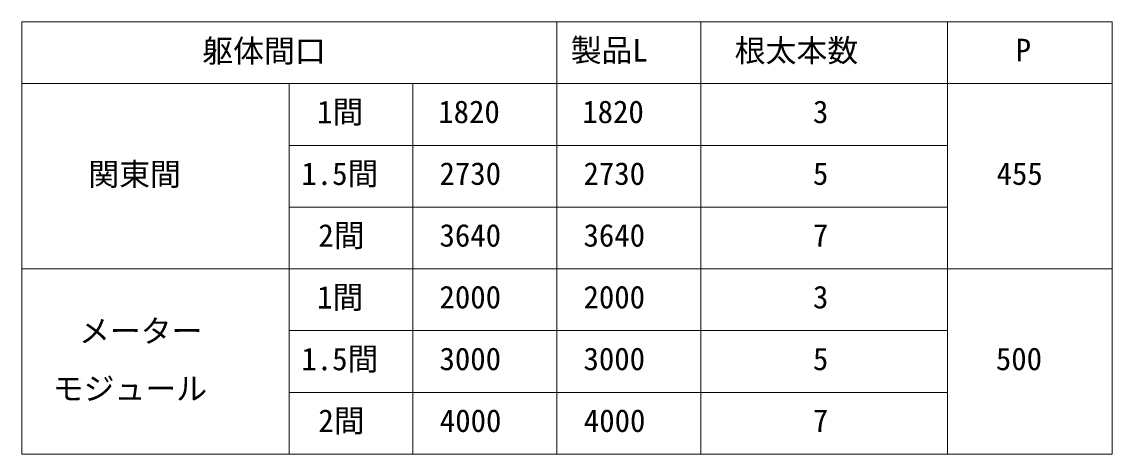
# Model space of a CAD drawing. Units: millimetres, scale not verified. Extents: x -875 to 875, y -1304 to 1296.
# Drawn here: x -320 to 210, y 606 to 816 of the extents above; entities that cross this region are included whole.
import ezdxf
from ezdxf.enums import TextEntityAlignment as Align

# ---------------------------------------------------------------- set-up
doc = ezdxf.new("R2010")
doc.units = ezdxf.units.MM
doc.header["$LTSCALE"] = 8
doc.layers.add('0-1_TABLE1', color=7, linetype='Continuous', lineweight=18)
doc.styles.add('ＭＳ ゴシック', font='')
doc.styles.get('ＭＳ ゴシック').set_extended_font_data('MS Gothic')

msp = doc.modelspace()

# ---------------------------------------------------------------- linework, layer by layer
at = {"layer": '0-1_TABLE1'}
for p, q in [((-320, 815.8), (210, 815.8)), ((-320, 815.8), (-320, 605.8)), ((-60, 815.8), (-60, 605.8)), ((10, 815.8), (10, 605.8)), ((130, 815.8), (130, 605.8)), ((210, 815.8), (210, 605.8)), ((-320, 785.8), (210, 785.8)), ((-190, 785.8), (-190, 605.8)), ((-130, 785.8), (-130, 605.8)), ((-190, 755.8), (130, 755.8)), ((-190, 725.8), (130, 725.8)), ((-320, 695.8), (210, 695.8)), ((-190, 665.8), (130, 665.8)), ((-190, 635.8), (130, 635.8)), ((-320, 605.8), (210, 605.8))]:
    msp.add_line(p, q, dxfattribs=at)

# ---------------------------------------------------------------- texts
at = {"layer": '0-1_TABLE1', "style": 'ＭＳ ゴシック'}
for s, p in [('躯体間口', (-232.273, 792.874)), ('製品L', (-53.21, 793.215)), ('根太本数', (26.534, 793.044)), ('P', (163.097, 793.3)), ('1間', (-176.449, 763.257)), ('1820', (-117.585, 763.3)), ('1820', (-47.585, 763.3)), ('3', (64.545, 763.3)), ('関東間', (-287.685, 733.002)), ('1.5間', (-184.119, 733.257)), ('2730', (-116.989, 733.3)), ('2730', (-46.989, 733.3)), ('5', (64.545, 733.3)), ('455', (153.807, 733.3)), ('2間', (-175.852, 703.257)), ('3640', (-116.989, 703.3)), ('3640', (-46.989, 703.3)), ('7', (64.503, 703.3)), ('1間', (-176.449, 673.257)), ('2000', (-116.989, 673.3)), ('2000', (-46.989, 673.3)), ('3', (64.545, 673.3)), ('メーター', (-292.202, 656.823)), ('1.5間', (-184.119, 643.257)), ('3000', (-116.989, 643.3)), ('3000', (-46.989, 643.3)), ('5', (64.545, 643.3)), ('500', (153.466, 643.3)), ('モジュール', (-304.943, 628.84)), ('2間', (-175.852, 613.257)), ('4000', (-116.818, 613.3)), ('4000', (-46.818, 613.3)), ('7', (64.503, 613.3))]:
    msp.add_text(s, height=11, dxfattribs=at).set_placement(p, align=Align.BOTTOM_LEFT)

doc.saveas('drawing.dxf')
